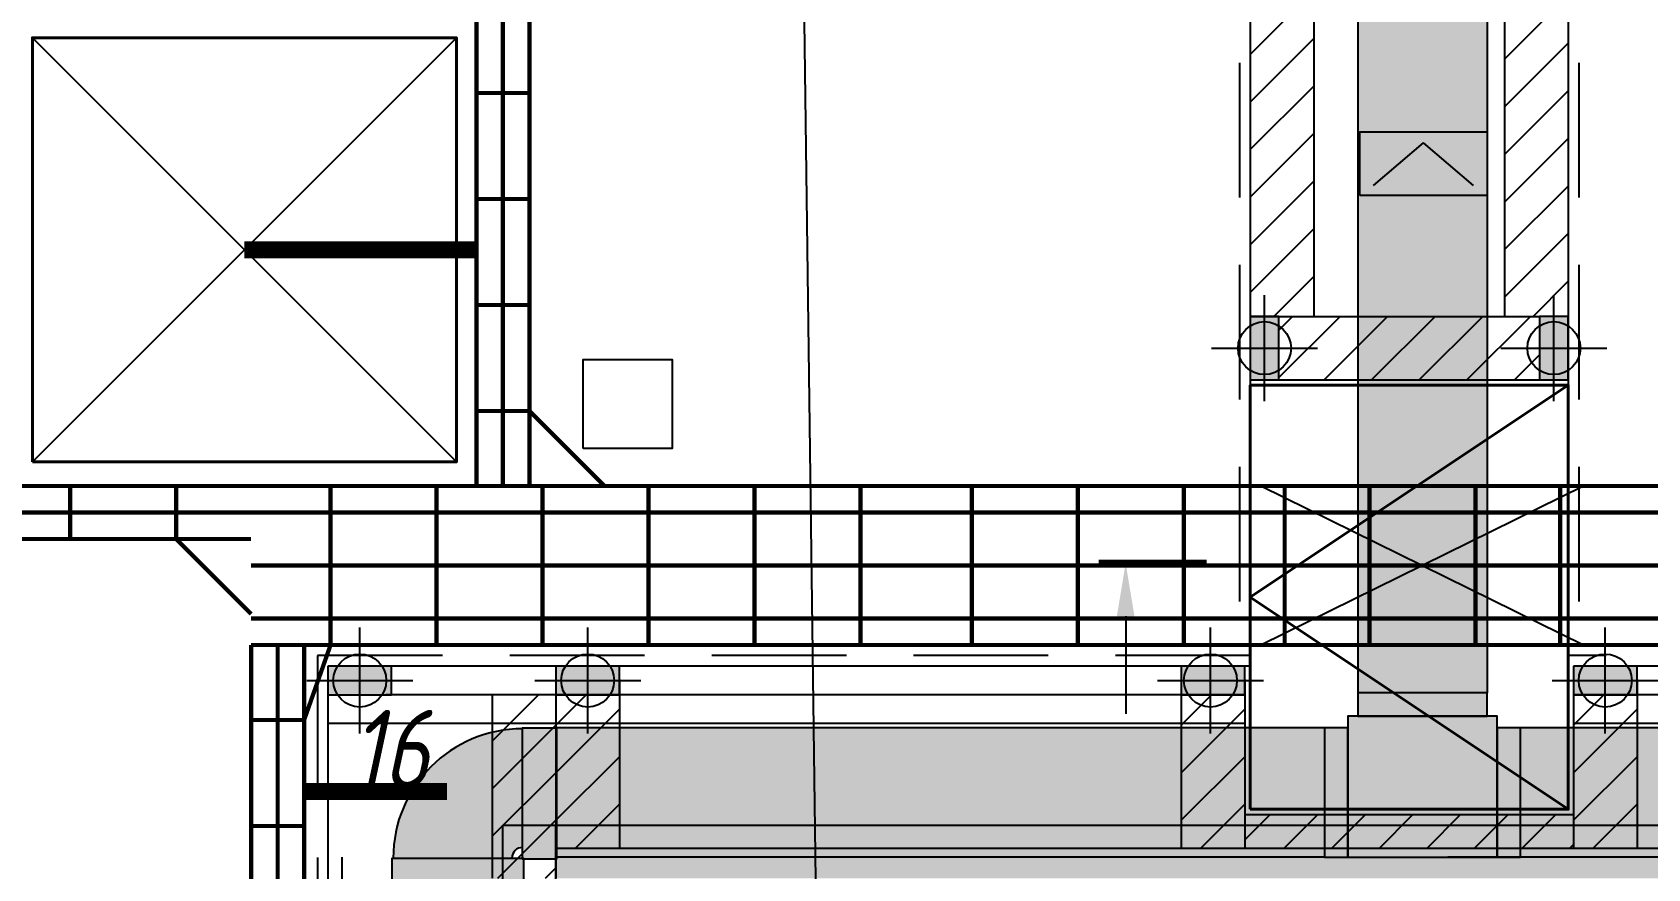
# Model space of a CAD drawing. Header units: millimetres. Extents: x -1962 to 15923, y 2405 to 25636.
# Drawn here: x 7407 to 8931, y 8529 to 9318 of the extents above; entities that cross this region are included whole.
import ezdxf
from ezdxf.enums import TextEntityAlignment as Align

# ---------------------------------------------------------------- set-up
doc = ezdxf.new("R2010")
doc.units = ezdxf.units.MM
doc.header["$PDMODE"] = 34
doc.header["$PDSIZE"] = 50
doc.linetypes.add('DASHED', pattern=[19.05, 12.7, -6.35])
for name, color, linetype in [('02 ЭОМ и СС', 7, 'Continuous'), ('023 ОВиК увлажнение', 253, 'Continuous'), ('03 Потолочные конструкции', 5, 'Continuous'), ('04 Освещение', 3, 'Continuous'), ('05 Кабельные трассы', 7, 'Continuous'), ('10 Перегородки', 4, 'Continuous'), ('12 Разрезы', 7, 'Continuous')]:
    doc.layers.add(name, color=color, linetype=linetype)
doc.layers.add('04 Лючки', color=2, linetype='Continuous', lineweight=40)
doc.styles.add('ГОСТ-ISOCPEUR', font='isocpeui.ttf', dxfattribs={"width": 0.8})
pattern_1 = [(45, (-5, 0), (-22.45064, 22.45064), [])]

# ---------------------------------------------------------------- blocks, each defined once
blk = doc.blocks.new('тройник 122х60')
at = {"color": 0, "flags": 128}
for points in [[(-185, -122), (-163, -122), (-163, 0), (-185, 0)], [(-163, 0), (-163, -133), (-22, -133), (-22, 0)], [(-22, -122), (0, -122), (0, 0), (-22, 0)], [(-153.5, -133), (-153.5, -155), (-31.5, -155), (-31.5, -133)]]:
    blk.add_lwpolyline(points, close=True, dxfattribs=at)
blk = doc.blocks.new('поворот 122х60 горизонтальный')
at = {"color": 0}
for points in [[(31, 31), (-1, 31), (-1, 155), (31, 155)], [(-124, 0), (-124, 32), (0, 32), (0, 0)]]:
    blk.add_lwpolyline(points, close=True, dxfattribs=at)
for radius in [122, 10]:
    blk.add_arc((-1, 32), radius, 90, 180, dxfattribs=at)

msp = doc.modelspace()

# ---------------------------------------------------------------- hatches: boundary and pattern name
at = {"layer": '023 ОВиК увлажнение', "lineweight": -2}
for points in [[(8779.734, 8695.115), (8779.734, 9750.115), (8657.734, 9750.115), (8657.734, 8695.115)], [(8626.234, 8540.115), (8626.234, 8662.115), (7901.734, 8662.115), (7901.734, 8540.115)], [(7870.734, 8507.115), (7870.734, 8538.115), (7869.734, 8538.115), (7869.734, 8539.115), (7859.734, 8539.115), (7747.734, 8539.115), (7746.734, 8539.115), (7746.734, 8507.115)]]:
    msp.add_hatch(color=256, dxfattribs=at).paths.add_polyline_path(points)
h = msp.add_hatch(color=256, dxfattribs=at)
h.paths.add_polyline_path([(8648.234, 8540.115), (8648.234, 8662.115), (8626.234, 8662.115), (8626.234, 8540.115)])
h.paths.add_polyline_path([(8789.234, 8540.115), (8789.234, 8662.115), (8789.234, 8673.115), (8779.734, 8673.115), (8657.734, 8673.115), (8648.234, 8673.115), (8648.234, 8662.115), (8648.234, 8540.115)])
h.paths.add_polyline_path([(8779.734, 8673.115), (8779.734, 8695.115), (8657.734, 8695.115), (8657.734, 8673.115)])
h.paths.add_polyline_path([(8811.234, 8540.115), (8811.234, 8662.115), (8789.234, 8662.115), (8789.234, 8540.115)])
h = msp.add_hatch(color=256, dxfattribs=at)
h.paths.add_polyline_path([(7869.734, 8549.115), (7869.734, 8661.115, 0.41421356), (7747.734, 8539.115), (7859.734, 8539.115, -0.41421356)])
h.paths.add_polyline_path([(7901.734, 8538.115), (7901.734, 8662.115), (7869.734, 8662.115), (7869.734, 8661.115), (7869.734, 8549.115), (7869.734, 8539.115), (7870.734, 8539.115), (7870.734, 8538.115)])
h = msp.add_hatch(color=256, dxfattribs=at)
h.paths.add_polyline_path([(13826.234, 8540.115), (13826.234, 8662.115), (13467.982, 8662.115), (13445.055, 8625.432), (13422.129, 8662.115), (8811.234, 8662.115), (8811.234, 8540.115)])
h.paths.add_polyline_path([(13445.055, 8625.432), (13467.982, 8662.115), (13422.129, 8662.115)], flags=16)
at = {"layer": '03 Потолочные конструкции', "lineweight": -2}
h = msp.add_hatch(dxfattribs=at)
h.set_pattern_fill('ANSI31', color=256, scale=10, style=0)
h.set_pattern_definition([(45, (-22.5, 0), (-22.45064, 22.45064), [])])
h.paths.add_polyline_path([(8616.234, 9050.115), (8616.234, 9340.115), (8583.234, 9340.115), (8556.234, 9340.115), (8556.234, 9050.115), (8583.234, 9050.115)])
h = msp.add_hatch(dxfattribs=at)
h.set_pattern_fill('ANSI31', color=256, scale=10, style=0)
h.set_pattern_definition([(45, (-2.5, 0), (-22.45064, 22.45064), [])])
h.paths.add_polyline_path([(8856.234, 9050.115), (8856.234, 9340.115), (8829.234, 9340.115), (8796.234, 9340.115), (8796.234, 9050.115), (8829.234, 9050.115)])
for color, points in [(252, [(8556.234, 8990.115), (8583.234, 8990.115), (8583.234, 9050.115), (8556.234, 9050.115)]), (252, [(8829.234, 8990.115), (8856.234, 8990.115), (8856.234, 9050.115), (8829.234, 9050.115)]), (252, [(7686.234, 8720.115), (7686.234, 8693.115), (7746.234, 8693.115), (7746.234, 8720.115)]), (252, [(7901.234, 8720.115), (7901.234, 8693.115), (7961.234, 8693.115), (7961.234, 8720.115)]), (252, [(8491.234, 8720.115), (8491.234, 8693.115), (8551.234, 8693.115), (8551.234, 8720.115)]), (252, [(8861.234, 8720.115), (8861.234, 8693.115), (8921.234, 8693.115), (8921.234, 8720.115)]), (9, [(13028.734, 8520.115), (13028.734, 8548.115), (7901.234, 8548.115), (7901.234, 8520.115), (13026.234, 8520.115)])]:
    msp.add_hatch(color=color, dxfattribs=at).paths.add_polyline_path(points)
h = msp.add_hatch(dxfattribs=at)
h.set_pattern_fill('ANSI31', color=256, scale=10, style=0)
h.set_pattern_definition(pattern_1)
h.paths.add_polyline_path([(8829.234, 8990.115), (8829.234, 9050.115), (8583.234, 9050.115), (8583.234, 8990.115)])
h = msp.add_hatch(dxfattribs=at)
h.set_pattern_fill('ANSI31', color=256, scale=10, style=0)
h.paths.add_polyline_path([(7901.234, 8570.115), (7901.234, 8666.115), (7841.234, 8666.115), (7841.234, 8525.115), (7841.234, 8520.115), (7851.234, 8520.115), (7851.234, 8570.115)])
h.paths.add_polyline_path([(7901.234, 8666.115), (7901.234, 8693.115), (7841.234, 8693.115), (7841.234, 8675.115), (7841.234, 8666.115)])
h.paths.add_polyline_path([(7901.234, 8520.115), (7901.234, 8570.115), (7851.234, 8570.115), (7851.234, 8520.115), (7873.234, 8520.115)], flags=16)
h = msp.add_hatch(dxfattribs=at)
h.set_pattern_fill('ANSI31', color=256, scale=10, style=0)
h.paths.add_polyline_path([(7961.234, 8548.115), (7961.234, 8666.115), (7901.234, 8666.115), (7901.234, 8548.115)])
h.paths.add_polyline_path([(7961.234, 8666.115), (7961.234, 8693.115), (7901.234, 8693.115), (7901.234, 8666.115)])
h = msp.add_hatch(dxfattribs=at)
h.set_pattern_fill('ANSI31', color=256, scale=10, style=0)
h.set_pattern_definition([(45, (590, 0), (-22.45064, 22.45064), [])])
h.paths.add_polyline_path([(8551.234, 8548.115), (8551.234, 8666.115), (8491.234, 8666.115), (8491.234, 8548.115)])
h.paths.add_polyline_path([(8551.234, 8666.115), (8551.234, 8693.115), (8491.234, 8693.115), (8491.234, 8666.115)])
h = msp.add_hatch(dxfattribs=at)
h.set_pattern_fill('ANSI31', color=256, scale=10, style=0)
h.set_pattern_definition([(45, (960, 0), (-22.45064, 22.45064), [])])
h.paths.add_polyline_path([(8921.234, 8548.115), (8921.234, 8666.115), (8861.234, 8666.115), (8861.234, 8548.115)])
h.paths.add_polyline_path([(8921.234, 8666.115), (8921.234, 8693.115), (8861.234, 8693.115), (8861.234, 8666.115)])
h = msp.add_hatch(dxfattribs=at)
h.set_pattern_fill('ANSI31', color=256, scale=10, style=0)
h.set_pattern_definition(pattern_1)
h.paths.add_polyline_path([(8861.234, 8548.115), (8861.234, 8580.115), (8551.234, 8580.115), (8551.234, 8548.115)])

# ---------------------------------------------------------------- linework, layer by layer
at = {"layer": '02 ЭОМ и СС', "color": 3, "lineweight": -2, "const_width": 16}
for points in [[(7607.4, 9112.863), (7826.234, 9112.863)], [(7798.359, 8601.979), (7663.734, 8601.979)]]:
    msp.add_lwpolyline(points, dxfattribs=at)
at = {"layer": '02 ЭОМ и СС', "lineweight": -2}
msp.add_lwpolyline([(7926.945, 8925.471), (7926.945, 9009.471), (8010.945, 9009.471), (8010.945, 8925.471)], close=True, dxfattribs=at)
at = {"layer": '023 ОВиК увлажнение', "color": 7}
for p, q in [((8657.734, 9750.115), (8657.734, 8695.115)), ((8779.734, 9750.115), (8779.734, 8695.115)), ((8672.705, 9173.61), (8719.734, 9213.822)), ((8766.764, 9173.61), (8719.734, 9213.822)), ((8626.234, 8662.115), (7901.734, 8662.115)), ((13826.234, 8662.115), (8811.234, 8662.115)), ((8626.234, 8540.115), (7901.734, 8540.115)), ((13826.234, 8540.115), (8742.734, 8540.115))]:
    msp.add_line(p, q, dxfattribs=at)
at = {"layer": '023 ОВиК увлажнение', "color": 7, "flags": 128}
msp.add_lwpolyline([(8659.734, 9164.023), (8659.734, 9224.023), (8779.734, 9224.023), (8779.734, 9164.023)], close=True, dxfattribs=at)
at = {"layer": '03 Потолочные конструкции', "linetype": 'DASHED', "ltscale": 10}
for p, q in [((8546.234, 9670.115), (8546.234, 8730.115)), ((8866.234, 9670.115), (8866.234, 8730.115)), ((7676.234, 8730.115), (7676.234, 8420.16)), ((8556.234, 8730.115), (7676.234, 8730.115)), ((9653.981, 8730.115), (8856.234, 8730.115))]:
    msp.add_line(p, q, dxfattribs=at)
at = {"layer": '03 Потолочные конструкции', "ltscale": 10}
for p, q in [((8556.234, 9670.115), (8556.234, 8707.615)), ((8856.234, 9670.115), (8856.234, 8707.615)), ((8616.234, 9340.115), (8616.234, 9050.115)), ((8796.234, 9340.115), (8796.234, 9050.115)), ((8556.234, 9050.115), (8829.234, 9050.115)), ((8556.234, 8990.115), (8829.234, 8990.115)), ((8556.234, 8720.115), (7686.234, 8720.115)), ((7686.234, 8720.115), (7686.234, 8417.067)), ((9650.948, 8720.115), (8861.234, 8720.115)), ((8551.234, 8693.115), (7740.734, 8693.115)), ((9655.406, 8693.115), (8861.234, 8693.115)), ((8551.234, 8666.115), (7686.234, 8666.115)), ((9657.384, 8666.115), (8861.234, 8666.115)), ((13028.734, 8548.115), (7901.234, 8548.115))]:
    msp.add_line(p, q, dxfattribs=at)
at = {"layer": '03 Потолочные конструкции', "lineweight": -2}
for p, q in [((7901.234, 8707.615), (7901.234, 8520.115)), ((7961.234, 8707.615), (7961.234, 8548.115)), ((8491.234, 8707.615), (8491.234, 8548.115)), ((8551.234, 8707.615), (8551.234, 8548.115)), ((8861.234, 8707.615), (8861.234, 8548.115)), ((8921.234, 8707.615), (8921.234, 8548.115)), ((7841.234, 8693.115), (7841.234, 8520.115)), ((8551.234, 8580.115), (8861.234, 8580.115))]:
    msp.add_line(p, q, dxfattribs=at)
for points in [[(8556.234, 8990.115), (8583.234, 8990.115), (8583.234, 9050.115), (8556.234, 9050.115)], [(8829.234, 8990.115), (8856.234, 8990.115), (8856.234, 9050.115), (8829.234, 9050.115)], [(7686.234, 8720.115), (7686.234, 8693.115), (7746.234, 8693.115), (7746.234, 8720.115)], [(7901.234, 8720.115), (7901.234, 8693.115), (7961.234, 8693.115), (7961.234, 8720.115)], [(8491.234, 8720.115), (8491.234, 8693.115), (8551.234, 8693.115), (8551.234, 8720.115)], [(8861.234, 8720.115), (8861.234, 8693.115), (8921.234, 8693.115), (8921.234, 8720.115)]]:
    msp.add_lwpolyline(points, close=True, dxfattribs=at)
at = {"layer": '03 Потолочные конструкции', "ltscale": 10}
for p in [(8569.734, 9020.115), (8842.734, 9020.115), (7716.234, 8706.615), (7931.234, 8706.615), (8518.734, 8706.615), (8891.234, 8706.615), (7699.734, 8490.115)]:
    msp.add_point(p, dxfattribs=at)
at = {"layer": '04 Лючки'}
msp.add_lwpolyline([(8556.234, 8585.115), (8556.234, 8985.115), (8856.234, 8985.115), (8856.234, 8585.115)], close=True, dxfattribs=at)
at = {"layer": '04 Лючки', "color": 2}
msp.add_lwpolyline([(8856.234, 8985.115), (8556.234, 8785.115), (8856.234, 8585.115)], dxfattribs=at)
at = {"layer": '04 Освещение'}
for p, q in [((7407.4, 9312.863), (7807.4, 8912.863)), ((7807.4, 9312.863), (7407.4, 8912.863))]:
    msp.add_line(p, q, dxfattribs=at)
at = {"layer": '04 Освещение', "lineweight": 40}
msp.add_lwpolyline([(7407.4, 8912.863), (7407.4, 9312.863), (7807.4, 9312.863), (7807.4, 8912.863)], close=True, dxfattribs=at)
at = {"layer": '05 Кабельные трассы'}
for p, q in [((8566.234, 8890.115), (8871.234, 8740.115)), ((8871.234, 8890.115), (8566.234, 8740.115))]:
    msp.add_line(p, q, dxfattribs=at)
at = {"layer": '05 Кабельные трассы', "const_width": 4}
for points in [[(7851.234, 8890.115), (7851.234, 10360.826)], [(7826.234, 9760.826), (7826.234, 8890.115)], [(7876.234, 9760.826), (7876.234, 8890.115)], [(7876.234, 9260.826), (7826.234, 9260.826)], [(7876.234, 9160.826), (7826.234, 9160.826)], [(7876.234, 9060.826), (7826.234, 9060.826)], [(7876.234, 8960.826), (7826.234, 8960.826)], [(7876.234, 8960.826), (7946.945, 8890.115)], [(6631.234, 8890.115), (7613.734, 8890.115)], [(7443.024, 8890.115), (7443.024, 8840.115)], [(7543.024, 8890.115), (7543.024, 8840.115)], [(6631.234, 8865.115), (7613.734, 8865.115)], [(13197.734, 8865.115), (7613.734, 8865.115)], [(6631.234, 8840.115), (7613.734, 8840.115)], [(7543.024, 8840.115), (7613.734, 8769.405)], [(13197.734, 8815.115), (7613.734, 8815.115)], [(13197.734, 8765.115), (7613.734, 8765.115)], [(13197.734, 8740.115), (7613.734, 8740.115)], [(7613.734, 7510.115), (7613.734, 8740.115)], [(7638.734, 7510.115), (7638.734, 8740.115)], [(7663.734, 8669.405), (7688.654, 8740.115)], [(7663.734, 7510.115), (7663.734, 8740.115)], [(7613.734, 8669.405), (7663.734, 8669.405)], [(7613.734, 8569.405), (7663.734, 8569.405)]]:
    msp.add_lwpolyline(points, dxfattribs=at)
msp.add_lwpolyline([(13261.234, 8726.615), (13261.234, 8826.615, 0.41421356), (13197.734, 8890.115), (7613.734, 8890.115)], format="xyb", dxfattribs=at)
at = {"layer": '05 Кабельные трассы'}
for points in [[(7688.654, 8890.115, 4, 4, 0), (7688.654, 8740.115, 4, 4, 0)], [(7788.654, 8890.115, 4, 4, 0), (7788.654, 8740.115, 4, 4, 0)], [(7888.654, 8890.115, 4, 4, 0), (7888.654, 8740.115, 4, 4, 0)], [(7988.654, 8890.115, 4, 4, 0), (7988.654, 8740.115, 4, 4, 0)], [(8088.654, 8890.115, 4, 4, 0), (8088.654, 8740.115, 4, 4, 0)], [(8188.654, 8890.115, 4, 4, 0), (8188.654, 8740.115, 4, 4, 0)], [(8293.734, 8890.115, 4, 4, 0), (8293.734, 8740.115, 4, 4, 0)], [(8393.734, 8890.115, 4, 4, 0), (8393.734, 8740.115, 4, 4, 0)], [(8493.734, 8890.115, 4, 4, 0), (8493.734, 8740.115, 4, 4, 0)], [(8588.734, 8890.115, 4, 4, 0), (8588.734, 8740.115, 4, 4, 0)], [(8668.734, 8890.115, 4, 4, 0), (8668.734, 8740.115, 4, 4, 0)], [(8768.734, 8890.115, 4, 4, 0), (8768.734, 8740.115, 4, 4, 0)], [(8848.734, 8890.115, 4, 4, 0), (8848.734, 8740.115, 4, 4, 0)]]:
    msp.add_lwpolyline(points, format="xyseb", dxfattribs=at)
at = {"layer": '10 Перегородки', "color": 3, "linetype": 'Continuous', "ltscale": 10}
for p, q in [((7851.234, 7590.115), (7851.234, 8570.115)), ((7851.234, 8570.115), (13028.734, 8570.115)), ((7901.234, 7590.115), (7901.234, 8570.115))]:
    msp.add_line(p, q, dxfattribs=at)
at = {"layer": '12 Разрезы', "lineweight": -2}
msp.add_line((8133.816, 9458.038), (8149.794, 8233.262), dxfattribs=at)
at = {"layer": '12 Разрезы', "lineweight": 100}
msp.add_line((8515.163, 8817.2), (8413.595, 8817.2), dxfattribs=at)
at = {"layer": '12 Разрезы'}
msp.add_line((8438.759, 8767.2), (8438.759, 8675.122), dxfattribs=at)
msp.add_solid([(8430.425, 8767.2), (8438.759, 8817.2), (8447.092, 8767.2)], dxfattribs=at)

# ---------------------------------------------------------------- block references
at = {"layer": '023 ОВиК увлажнение', "color": 7, "rotation": 180}
msp.add_blockref('тройник 122х60', (8626.234, 8540.115), dxfattribs=at)
at = {"layer": '023 ОВиК увлажнение', "color": 7}
msp.add_blockref('поворот 122х60 горизонтальный', (7870.734, 8507.115), dxfattribs=at)

# ---------------------------------------------------------------- texts
at = {"layer": '10 Перегородки', "style": 'ГОСТ-ISOCPEUR', "width": 0.8}
msp.add_text('16', height=75, dxfattribs=at).set_placement((7744.641, 8641.461), align=Align.MIDDLE)

doc.saveas('drawing.dxf')
